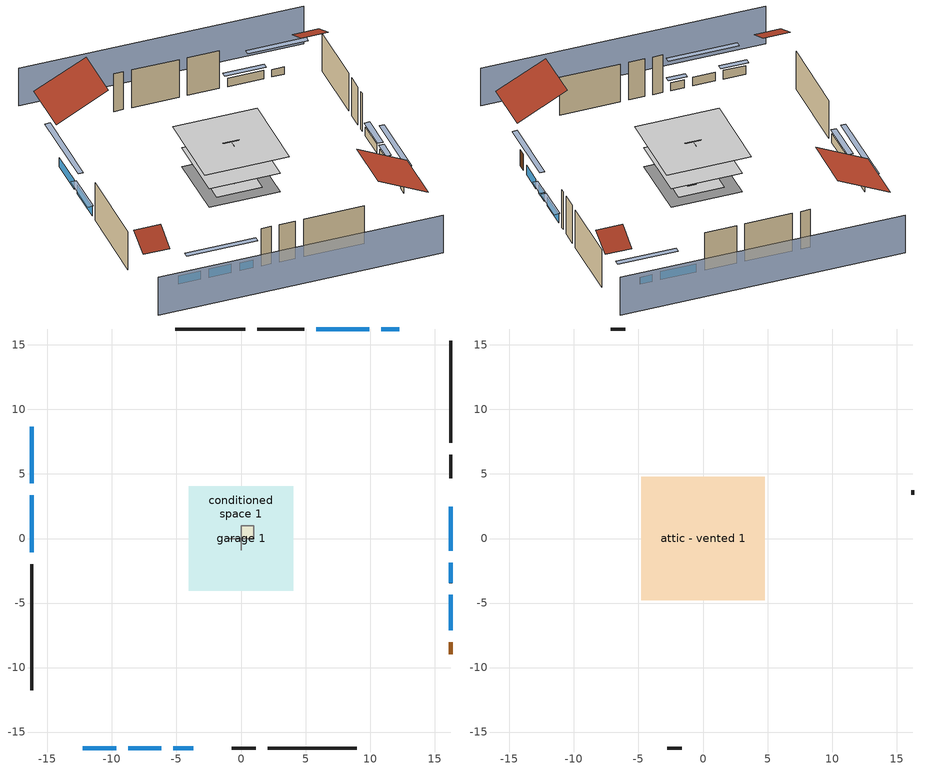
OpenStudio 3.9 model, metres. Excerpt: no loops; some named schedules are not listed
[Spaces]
garage 1
 floor foundation (Slab1 construction): -2.59,-2.59 -2.59,2.59 2.59,2.59 2.59,-2.59 z0
 wall outside (Wall1 construction): 4.9,16.24 1.24,16.24 z0:4.88
 wall outside (Wall2 construction): 16.24,4.66 16.24,6.49 z0:4.88
 wall outside (Wall12 construction): -0.7,-16.24 1.12,-16.24 z0:4.88
 wall to conditioned space 1 (Wall5 construction Reversed): 0,0.91 0,-0.91 z0:4.88
 wall to conditioned space 1 (Wall6 construction Reversed): -0.91,0 0.91,0 z0:4.88
conditioned space 1
 floor to garage 1 (Floor1 construction): -2.59,-2.59 -2.59,2.59 2.59,2.59 2.59,-2.59 z0
 floor foundation (Slab2 construction): -4.05,-4.05 -4.05,4.05 4.05,4.05 4.05,-4.05 z0
 floor adiabatic (AdiabaticFloorConstruction): -4.05,-4.05 -4.05,4.05 4.05,4.05 4.05,-4.05 z2.44
 wall outside (Wall3 construction): -16.24,-1.99 -16.24,-11.76 z0:4.88
 wall outside (Wall4 construction): 0.32,16.24 -5.11,16.24 z0:4.88
 wall outside (Wall7 construction): 16.24,7.42 16.24,15.31 z0:4.88
 wall outside (Wall8 construction): 2.05,-16.24 8.98,-16.24 z0:4.88
 wall outside (AdiabaticWallConstruction): -16.24,8.67 -16.24,4.27 / -16.24,3.34 -16.24,-1.06 z0:1.19; 12.25,16.24 10.87,16.24 z0:0.95; 9.95,16.24 5.83,16.24 z0:1.1; 16.24,-7.11 16.24,-4.38 z0:1.22; 16.24,-3.45 16.24,-1.86 z0:1.07; 16.24,-0.94 16.24,2.46 / -8.74,-16.24 -6.17,-16.24 / -12.25,-16.24 -9.67,-16.24 z0:1.13; -5.24,-16.24 -3.68,-16.24 z0:1.04
 wall outside (AdiabaticWallConstruction 1): 16.24,-8.96 16.24,-8.04 z0:2.03
 window (WindowConstruction): -16.24,8.67 -16.24,4.27 z0:1.19
 window (WindowConstruction 1): -16.24,3.34 -16.24,-1.06 z0:1.19
 window (WindowConstruction 2): 12.25,16.24 10.88,16.24 z0:0.94
 window (WindowConstruction 3): 9.95,16.24 5.83,16.24 z0:1.1
 window (WindowConstruction 4): 16.24,-7.11 16.24,-4.38 z0:1.22
 window (WindowConstruction 5): 16.24,-3.45 16.24,-1.86 z0:1.07
 window (WindowConstruction 6): 16.24,-0.93 16.24,2.46 z0:1.13
 window (WindowConstruction 7): -8.74,-16.24 -6.17,-16.24 z0:1.13
 window (WindowConstruction 8): -5.24,-16.24 -3.69,-16.24 z0:1.04
 window (WindowConstruction 9): -12.25,-16.24 -9.67,-16.24 z0:1.13
 door (Door): 16.24,-8.96 16.24,-8.04 z0:2.03
 ceiling adiabatic (AdiabaticFloorConstruction): 4.05,-4.05 4.05,4.05 -4.05,4.05 -4.05,-4.05 z2.44
central ac and furnace airloop ret air space
 floor adiabatic (AdiabaticConst): 0,0 0,1 1,1 1,0 z0
 wall adiabatic (AdiabaticConst): 0,1 0,0 1,0 1,1 0,1 z0:1
 ceiling adiabatic (AdiabaticConst): 1,0 1,1 0,1 0,0 z1
attic - vented 1
 floor to conditioned space 1 (Floor2 construction Reversed): -4.8,-4.8 -4.8,4.8 4.8,4.8 4.8,-4.8 z4.88
 wall outside (Wall9 construction): -6.04,16.24 -7.16,16.24 z0:4.88
 wall outside (Wall10 construction): -2.76,-16.24 -1.63,-16.24 z0:4.88
 wall outside (Wall11 construction): 16.24,3.39 16.24,3.73 z0:4.88
 roof outside (Roof1 construction): -16.24,9.6,4.88 -10.3,9.6,7.85 -10.3,16.24,7.85 -16.24,16.24,4.88
 roof outside (Roof2 construction): 13.18,16.24,4.88 13.18,13.5,6.24 16.24,13.5,6.24 16.24,16.24,4.88
 roof outside (Roof3 construction): -13.18,-16.24,4.88 -13.18,-13.5,6.24 -16.24,-13.5,6.24 -16.24,-16.24,4.88
 roof outside (Roof4 construction): 16.24,-9.89,4.88 10.56,-9.89,7.72 10.56,-16.24,7.72 16.24,-16.24,4.88
shading: -16.24,-20.81 16.24,-20.81 / 16.24,20.81 -16.24,20.81 z0:4.88; -16.24,1.53 -16.24,11.41 -16.85,11.41 -16.85,1.53 z3.93; -16.24,-1.37 -16.24,3.64 -16.85,3.64 -16.85,-1.37 z1.49; 8.13,16.24 14.99,16.24 14.99,16.85 8.13,16.85 z3.69; 5.53,16.24 10.25,16.24 10.25,16.85 5.53,16.85 z1.4; 16.24,-1.63 16.24,-9.86 16.85,-9.86 16.85,-1.63 z3.96; 16.24,-1.56 16.24,-3.75 16.85,-3.75 16.85,-1.56 z1.37; 16.24,2.76 16.24,-1.24 16.85,-1.24 16.85,2.76 z1.43; -3.42,-16.24 -11.49,-16.24 -11.49,-16.85 -3.42,-16.85 z3.87; -3.38,-16.24 -5.54,-16.24 -5.54,-16.85 -3.38,-16.85 z1.34; -9.37,-16.24 -12.56,-16.24 -12.56,-16.85 -9.37,-16.85 z1.43
[Site]
Portland Intl Arpt_OR: Latitude {deg}=45.59; Longitude {deg}=-122.6; Time Zone {hr}=-8; Elevation {m}=33; Terrain=Suburbs; Keep Site Location Information=Yes
[Site:GroundTemperature:Shallow]
10.2558, 8.96328, 8.85977, 9.47314, 11.9355, 14.3863, 16.5111, 17.8571, 17.9714, 16.8767, 14.8061, 12.4304
[Site:WaterMainsTemperature]
Calculation Method=Schedule; Temperature Schedule=mains temperature schedule
[Building]
Building 1
[Material] Roughness=Rough
Name | Thickness {m} | Conductivity {W/m-K} | Density {kg/m3} | Specific Heat {J/kg-K} | Thermal Absorptance | Solar Absorptance | Visible Absorptance
asphalt or fiberglass shingles | 0.00635 | 0.162714 | 1121.4 | 1465.45 | 0.9 | 0.85 | 0.85
roof rigid ins | 0.00281632 | 0.029427 | 32.04 | 1214.23 | 0.9 | 0.7 | 0.7
osb sheathing 0.5 in. | 0.0127 | 0.115458 | 512.64 | 1214.23 | 0.9 | 0.6 | 0.6
wood siding | 0.0254 | 0.102417 | 544.68 | 1172.36 | 0.9 | 0.85 | 0.85
osb sheathing 0.5 in. 1 | 0.0127 | 0.115458 | 512.64 | 1214.23 | 0.9 | 0.7 | 0.7
wall stud and cavity | 0.1397 | 0.727959 | 139.0536 | 1170.24 | 0.9 | 0.6 | 0.6
wall stud and cavity 1 | 0.1397 | 0.117713 | 139.0536 | 1170.24 | 0.9 | 0.7 | 0.7
gypsum board | 0.0127 | 0.160291 | 801 | 837.4 | 0.9 | 0.6 | 0.6
osb sheathing 0.5 in. 2; osb sheathing 0.5 in. 3 | 0.0127 | 0.115458 | 512.64 | 1214.23
wall stud and cavity 2 | 0.1397 | 0.103501 | 139.0536 | 1170.24 | 0.9 | 0.7 | 0.7
floor stud and cavity | 0.1397 | 0.923637 | 92.3553 | 1139.71 | 0.9 | 0.7 | 0.7
osb sheathing 0.75 in. | 0.01905 | 0.115458 | 512.64 | 1214.23 | 0.9 | 0.7 | 0.7
floor covering | 0.0127 | 0.0433444 | 54.468 | 1339.84 | 0.9 | 0.6 | 0.6
ceiling loosefill ins | 0.254 | 0.0480833 | 16.02 | 1046.75 | 0.9 | 0.7 | 0.7
ceiling stud and cavity | 0.1397 | 0.104117 | 65.682 | 1177.47 | 0.9 | 0.7 | 0.7
concrete 4.0 in. | 0.1016 | 1.803125 | 2242.8 | 837.4 | 0.9 | 0.7 | 0.7
floor covering 1 | 0.0127 | 0.0450781 | 54.468 | 1339.84 | 0.9 | 0.9 | 0.9
wood siding 1; wood siding 2 | 0.0254 | 0.102417 | 544.68 | 1172.36
wall rigid ins; floor rigid ins | 0.512978 | 0.029427 | 32.04 | 1214.23 | 0.9 | 0.7 | 0.7
wall stud and cavity 3 | 0.0889 | 0.380278 | 52.3479 | 1209.89 | 0.9 | 0.7 | 0.7
door material | 0.04445 | 0.0612267 | 512.64 | 1214.23 | 0.9 | 0.7 | 0.7
floor stud and cavity 1 | 0.1397 | 1.75129 | 37.0049 | 1207.88 | 0.9 | 0.7 | 0.7
wall stud and cavity 4 | 0.0889 | 0.391764 | 83.0341 | 1211.67 | 0.9 | 0.7 | 0.7
furniture material conditioned space 1; furniture material garage 1 | 0.1524 | 0.115458 | 640.8 | 1214.23 | 0.9 | 0.6 | 0.6
[Construction]
Roof1 construction; Roof2 construction; Roof3 construction; Roof4 construction: asphalt or fiberglass shingles, roof rigid ins, osb sheathing 0.5 in.
Wall1 construction; Wall2 construction: wood siding, osb sheathing 0.5 in. 1, wall stud and cavity
Wall3 construction; Wall4 construction: wood siding, osb sheathing 0.5 in. 1, wall stud and cavity 1, gypsum board
Wall5 construction Reversed: gypsum board, wall stud and cavity 2, osb sheathing 0.5 in. 2
Wall6 construction Reversed: gypsum board, wall stud and cavity 2, osb sheathing 0.5 in. 3
Wall7 construction; Wall8 construction: wood siding, osb sheathing 0.5 in. 2, wall stud and cavity 1, gypsum board
Wall9 construction; Wall10 construction; Wall11 construction; Wall12 construction: wood siding, osb sheathing 0.5 in. 2, wall stud and cavity
Floor1 construction: floor stud and cavity, osb sheathing 0.75 in., floor covering
Floor2 construction Reversed: gypsum board, ceiling stud and cavity, ceiling loosefill ins
Slab1 construction: concrete 4.0 in.
Slab2 construction: concrete 4.0 in., floor covering 1
WindowConstruction; WindowConstruction 1; WindowConstruction 2; WindowConstruction 3; WindowConstruction 4; WindowConstruction 5; WindowConstruction 6; WindowConstruction 7; WindowConstruction 8; WindowConstruction 9: WindowMaterial
AdiabaticWallConstruction: wood siding 1, wall rigid ins, wall stud and cavity 3, gypsum board
Door: door material
AdiabaticWallConstruction 1: wood siding 2, wall rigid ins, wall stud and cavity 3, gypsum board
AdiabaticFloorConstruction: floor stud and cavity 1, floor rigid ins, osb sheathing 0.75 in., floor covering
PartitionWallConstruction: gypsum board, wall stud and cavity 4, gypsum board
furniture construction conditioned space 1: furniture material conditioned space 1
furniture construction garage 1: furniture material garage 1
AdiabaticConst: Adiabatic
[WindowMaterial:SimpleGlazingSystem]
WindowMaterial: U-Factor {W/m2-K}=2.78222; Solar Heat Gain Coefficient=0.56
[Material:NoMass]
Adiabatic: Roughness=Rough; Thermal Resistance {m2-K/W}=176.1
[ThermalZone] Multiplier=1; Use Ideal Air Loads=No
Name | Volume {m3} | Thermostat
conditioned space | 384.656 | conditioned space temperature setpoint
attic - vented | 66.0439
garage | 65.242
central ac and furnace airloop ret air zone | 1
[Sizing:Zone] Zone Cooling Design Supply Air Temperature Input Method=SupplyAirTemperature; Zone Cooling Design Supply Air Temperature {C}=14; Zone Cooling Design Supply Air Temperature Difference {deltaC}=11.11; Zone Heating Design Supply Air Temperature Input Method=SupplyAirTemperature; Zone Heating Design Supply Air Temperature {C}=40; Zone Heating Design Supply Air Temperature Difference {deltaC}=11.11; Zone Cooling Design Supply Air Humidity Ratio {kg-H2O/kg-air}=0.0085; Zone Heating Design Supply Air Humidity Ratio {kg-H2O/kg-air}=0.008; Cooling Design Air Flow Method=DesignDay; Heating Design Air Flow Method=DesignDay; Account for Dedicated Outdoor Air System=No; Dedicated Outdoor Air System Control Strategy=NeutralSupplyAir; Dedicated Outdoor Air Low Setpoint Temperature for Design {C}=autosize; Dedicated Outdoor Air High Setpoint Temperature for Design {C}=autosize; Zone Load Sizing Method=Sensible Load Only No Latent Load; Zone Latent Cooling Design Supply Air Humidity Ratio Input Method=HumidityRatioDifference; Zone Cooling Design Supply Air Humidity Ratio Difference {kgWater/kgDryAir}=0.005; Zone Latent Heating Design Supply Air Humidity Ratio Input Method=HumidityRatioDifference; Zone Humidification Design Supply Air Humidity Ratio Difference {kgWater/kgDryAir}=0.005; Sizing Option=Coincident
attic - vented; garage; central ac and furnace airloop ret air zone
[Space]
Name | Thermal Zone | Volume {m3}
conditioned space 1 | conditioned space | 384.656
attic - vented 1 | attic - vented | 66.0439
garage 1 | garage | 65.242
central ac and furnace airloop ret air space | central ac and furnace airloop ret air zone
[ThermostatSetpoint:DualSetpoint]
conditioned space temperature setpoint: Heating Setpoint Temperature Schedule=heating setpoint; Cooling Setpoint Temperature Schedule=cooling setpoint; Temperature Difference Between Cutout And Setpoint {deltaC}=0
[Foundation:Kiva] Wall Height Above Grade {m}=0.1016; Wall Depth Below Slab {m}=0.2032
Name | Initial Indoor Air Temperature {C}
Foundation Kiva 1 | 13.4258
Foundation Kiva 2 | 18.3333
[Foundation:Kiva:Settings]
Soil Conductivity {W/m-K}=1.9041; Soil Density {kg/m3}=1842.3; Soil Specific Heat {J/kg-K}=418.7; Ground Solar Absorptivity=0.9; Ground Thermal Absorptivity=0.9; Ground Surface Roughness {m}=0.03; Far-Field Width {m}=40; Deep-Ground Boundary Condition=ZeroFlux; Deep-Ground Depth {m}=40; Minimum Cell Dimension {m}=0.2; Maximum Cell Growth Coefficient=3; Simulation Timestep=Timestep
[SurfaceProperty:ExposedFoundationPerimeter] Exposed Perimeter Calculation Method=TotalExposedPerimeter
Name | Total Exposed Perimeter {m}
Slab1 | 14.6304
Slab2 | 29.74848
[SurfaceProperty:IncidentSolarMultiplier] Incident Solar Multiplier=1; Incident Solar Multiplier Schedule=trans schedule winter=0.85 summer=0.7
Window1; Window2; Window3; Window4; Window5; Window6; Window7; Window8; Window9; Window10
[InternalMass:Definition] Design Level Calculation Method=SurfaceArea
Name | Construction | Surface Area {m2}
partition wall mass | PartitionWallConstruction | 157.749
furniture mass conditioned space 1 | furniture construction conditioned space 1 | 63.09974
furniture mass garage 1 | furniture construction garage 1 | 2.67561
[InternalMass] Multiplier=1
Name | Internal Mass Definition | Space or SpaceType
partition wall mass | partition wall mass | conditioned space 1
furniture mass conditioned space 1 | furniture mass conditioned space 1 | conditioned space 1
furniture mass garage 1 | furniture mass garage 1 | garage 1
[Fan:SystemModel]
central ac and furnace supply fan: Availability Schedule=Always On Discrete; Design Maximum Air Flow Rate {m3/s}=0.569641; Speed Control Method=Discrete; Electric Power Minimum Flow Rate Fraction=0.2; Design Pressure Rise {Pa}=500; Motor Efficiency=1; Motor In Air Stream Fraction=1; Design Electric Power Consumption {W}=autosize; Design Power Sizing Method=PowerPerFlow; Electric Power Per Unit Flow Rate {W/(m3/s)}=794.58; Electric Power Per Unit Flow Rate Per Unit Pressure {W-s/m3-Pa}=1.66667; Fan Total Efficiency=0.7; Motor Loss Radiative Fraction=0; Speed Flow Fraction 1=0.8343; Speed Electric Power Fraction 1=0.58072; Speed Flow Fraction 2=1; Speed Electric Power Fraction 2=1
[EnergyManagementSystem:Sensor]
Name | Output Variable or Output Meter Index Key | Output Variable or Output Meter
central_ac_and_furnace_supply_fan_s; central_ac_and_furnace_supply_fan_s_1 | central ac and furnace supply fan | Fan Electricity Energy
water_heater_amb_temp | garage | Zone Mean Air Temperature
water_heater_amb_rh | garage | Zone Air Relative Humidity
water_heater_T_set | water heater setpoint | Schedule Value
out_pb_s |  | Site Outdoor Air Barometric Pressure
out_wt_s |  | Site Outdoor Air Humidity Ratio
site_vw_s |  | Site Wind Speed
hvac_availability_schedule_s | hvac availability schedule | Schedule Value
cool_season | cooling season schedule | Schedule Value
central_ac_and_furnace_airloop_Fan_RTF_s | central ac and furnace supply fan | Fan Runtime Fraction Speed 1
central_ac_and_furnace_airloop_Fan_RTF_s_1 | central ac and furnace supply fan | Fan Runtime Fraction Speed 2
central_ac_and_furnace_airloop_AH_MFR_s | Node 6 | System Node Mass Flow Rate
central_ac_and_furnace_airloop_AH_VFR_s | Node 6 | System Node Current Density Volume Flow Rate
central_ac_and_furnace_airloop_AH_Tout_s | Node 6 | System Node Temperature
central_ac_and_furnace_airloop_AH_Wout_s | Node 6 | System Node Humidity Ratio
central_ac_and_furnace_airloop_RA_T_s | Node 9 | System Node Temperature
central_ac_and_furnace_airloop_Ra_W_s | Node 9 | System Node Humidity Ratio
central_ac_and_furnace_airloop_0_DZ_T_s | attic - vented | Zone Air Temperature
central_ac_and_furnace_airloop_0_DZ_W_s | attic - vented | Zone Mean Air Humidity Ratio
natural_vent_s | natural vent schedule | Schedule Value
htg_sp_s | heating setpoint | Schedule Value
clg_sp_s | cooling setpoint | Schedule Value
mech_vent_range_fan_0_sch_s | mech vent range fan 0 schedule | Schedule Value
mech_vent_bath_fan_0_sch_s | mech vent bath fan 0 schedule | Schedule Value
clothes_dryer_exhaust_0_sch_s | clothes_dryer | Schedule Value
htg_load_cond |  | Heating:EnergyTransfer:Zone:CONDITIONED SPACE
clg_load_cond |  | Cooling:EnergyTransfer:Zone:CONDITIONED SPACE
htg_load_duct |  | Heating:EnergyTransfer:Zone:CENTRAL AC AND FURNACE AIRLOOP RET AIR ZONE
clg_load_duct |  | Cooling:EnergyTransfer:Zone:CENTRAL AC AND FURNACE AIRLOOP RET AIR ZONE
s_conv | Floor1 | Surface Inside Face Convection Heat Gain Energy
s_ig | Floor1 | Surface Inside Face Internal Gains Radiation Heat Gain Energy
s_sol | Floor1 | Surface Inside Face Solar Radiation Heat Gain Energy
s_lgt | Floor1 | Surface Inside Face Lights Radiation Heat Gain Energy
s_surf | Floor1 | Surface Inside Face Net Surface Thermal Radiation Heat Gain Energy
s_conv_1 | Floor2 | Surface Inside Face Convection Heat Gain Energy
s_ig_1 | Floor2 | Surface Inside Face Internal Gains Radiation Heat Gain Energy
s_sol_1 | Floor2 | Surface Inside Face Solar Radiation Heat Gain Energy
s_lgt_1 | Floor2 | Surface Inside Face Lights Radiation Heat Gain Energy
s_surf_1 | Floor2 | Surface Inside Face Net Surface Thermal Radiation Heat Gain Energy
s_conv_2 | inferred conditioned ceiling | Surface Inside Face Convection Heat Gain Energy
s_ig_2 | inferred conditioned ceiling | Surface Inside Face Internal Gains Radiation Heat Gain Energy
s_sol_2 | inferred conditioned ceiling | Surface Inside Face Solar Radiation Heat Gain Energy
s_lgt_2 | inferred conditioned ceiling | Surface Inside Face Lights Radiation Heat Gain Energy
s_surf_2 | inferred conditioned ceiling | Surface Inside Face Net Surface Thermal Radiation Heat Gain Energy
s_conv_3 | inferred conditioned floor | Surface Inside Face Convection Heat Gain Energy
s_ig_3 | inferred conditioned floor | Surface Inside Face Internal Gains Radiation Heat Gain Energy
s_sol_3 | inferred conditioned floor | Surface Inside Face Solar Radiation Heat Gain Energy
s_lgt_3 | inferred conditioned floor | Surface Inside Face Lights Radiation Heat Gain Energy
[OtherEquipment:Definition] Design Level Calculation Method=EquipmentLevel
Name | Design Level {W} | Fraction Latent | Fraction Radiant | Fraction Lost
water heater sens; central ac and furnace airloop_0 SupSensLkToCond; central ac and furnace airloop_0 SupCondToLv; central ac and furnace airloop_0 RetCondToRP; central ac and furnace airloop_0 RetSensLkToRP; central ac and furnace airloop_0 SupCondToDZ; central ac and furnace airloop_0 RetCondToDZ; central ac and furnace airloop_0 SupSensLkToDZ; mech vent house fan sensible load | 0 | 0 | 0 | 0
water heater lat; central ac and furnace airloop_0 SupLatLkToCond; central ac and furnace airloop_0 RetLatLkToRP; central ac and furnace airloop_0 SupLatLkToDZ; mech vent house fan latent load | 0 | 1 | 0 | 0
water heater energy adjustment1 | 0.01 | 0 | 0 | 1
clothes dryer 2 | 5959.4 | 0.015 | 0.081 | 0.85
cooking range 2 | 0 | 0.08 | 0.432 | 0.2
general water use sensible | -43.4886 | 0 | 0.6 | 0
general water use latent | 44.1266 | 1 | 0 | 0
[OtherEquipment]
Name | Other Equipment Definition | Space or SpaceType | Schedule | Fuel Type
water heater sens | water heater sens | garage 1 | Always On Discrete
water heater lat | water heater lat | garage 1 | Always On Discrete
water heater energy adjustment1 | water heater energy adjustment1 | garage 1 | Always On Discrete | Electricity
clothes dryer 1 | clothes dryer 2 | conditioned space 1 | clothes_dryer | NaturalGas
cooking range 1 | cooking range 2 | conditioned space 1 | cooking_range | Electricity
general water use sensible | general water use sensible | conditioned space 1 | general water use schedule
general water use latent | general water use latent | conditioned space 1 | general water use schedule
central ac and furnace airloop_0 SupSensLkToCond | central ac and furnace airloop_0 SupSensLkToCond | conditioned space 1 | Always On Discrete
central ac and furnace airloop_0 SupLatLkToCond | central ac and furnace airloop_0 SupLatLkToCond | conditioned space 1 | Always On Discrete
central ac and furnace airloop_0 SupCondToLv | central ac and furnace airloop_0 SupCondToLv | conditioned space 1 | Always On Discrete
central ac and furnace airloop_0 RetCondToRP | central ac and furnace airloop_0 RetCondToRP | central ac and furnace airloop ret air space | Always On Discrete
central ac and furnace airloop_0 RetSensLkToRP | central ac and furnace airloop_0 RetSensLkToRP | central ac and furnace airloop ret air space | Always On Discrete
central ac and furnace airloop_0 RetLatLkToRP | central ac and furnace airloop_0 RetLatLkToRP | central ac and furnace airloop ret air space | Always On Discrete
central ac and furnace airloop_0 SupCondToDZ | central ac and furnace airloop_0 SupCondToDZ | attic - vented 1 | Always On Discrete
central ac and furnace airloop_0 RetCondToDZ | central ac and furnace airloop_0 RetCondToDZ | attic - vented 1 | Always On Discrete
central ac and furnace airloop_0 SupSensLkToDZ | central ac and furnace airloop_0 SupSensLkToDZ | attic - vented 1 | Always On Discrete
central ac and furnace airloop_0 SupLatLkToDZ | central ac and furnace airloop_0 SupLatLkToDZ | attic - vented 1 | Always On Discrete
mech vent house fan sensible load | mech vent house fan sensible load | conditioned space 1 | Always On Discrete
mech vent house fan latent load | mech vent house fan latent load | conditioned space 1 | Always On Discrete
[ElectricEquipment:Definition] Design Level Calculation Method=EquipmentLevel
Name | Design Level {W} | Fraction Latent | Fraction Radiant | Fraction Lost
clothes washer | 320.114 | 0.03 | 0.162 | 0.7
clothes dryer | 448.576 | 0.015 | 0.081 | 0.85
fridge | 46.9578 | 0 | 0.6 | 0
freezer | 194.914 | 0 | 0.6 | 0
cooking range | 1230.91 | 0.08 | 0.432 | 0.2
misc tv | 200.274 | 0 | 0.6 | 0
misc plug loads | 160.82 | 0.021 | 0.558 | 0.049
misc permanent spa heater | 341.201 | 0 | 0 | 1
misc permanent spa pump | 356.813 | 0 | 0 | 1
whole house fan; mech vent house fan | 0 | 0 | 0 | 1
mech vent house fan cfis | 0 | 0 | 0 | 0
mech vent range fan 0; mech vent bath fan 0 | 30 | 0 | 0 | 1
[ElectricEquipment]
Name | Electric Equipment Definition | Space or SpaceType | Schedule
clothes washer | clothes washer | conditioned space 1 | clothes_washer
clothes dryer | clothes dryer | conditioned space 1 | clothes_dryer
fridge | fridge | conditioned space 1 | fridge schedule
freezer | freezer | garage 1 | freezer schedule
cooking range | cooking range | conditioned space 1 | cooking_range
misc tv | misc tv | conditioned space 1 | plug_loads_tv
misc plug loads | misc plug loads | conditioned space 1 | plug_loads_other
misc permanent spa heater | misc permanent spa heater | conditioned space 1 | misc permanent spa heater schedule
misc permanent spa pump | misc permanent spa pump | conditioned space 1 | misc permanent spa pump schedule
whole house fan | whole house fan | conditioned space 1 | Always On Discrete
mech vent house fan | mech vent house fan | conditioned space 1 | mech vent house fan schedule
mech vent house fan cfis | mech vent house fan cfis | conditioned space 1 | mech vent house fan cfis schedule
mech vent range fan 0 | mech vent range fan 0 | conditioned space 1 | mech vent range fan 0 schedule
mech vent bath fan 0 | mech vent bath fan 0 | conditioned space 1 | mech vent bath fan 0 schedule
[WaterUse:Equipment:Definition]
clothes washer: Peak Flow Rate {m3/s}=1.15998e-05
[Lights:Definition] Design Level Calculation Method=LightingLevel; Fraction Radiant=0.6; Fraction Visible=0.2; Return Air Fraction=0
Name | Lighting Level {W}
interior lighting | 251.894
garage lighting | 8.83085
[Lights] Fraction Replaceable=1
Name | Lights Definition | Space or SpaceType | Schedule
interior lighting | interior lighting | conditioned space 1 | lighting_interior
garage lighting | garage lighting | garage 1 | lighting_garage
[Exterior:Lights:Definition]
exterior lighting: Design Level {W}=7.09205
[Exterior:Lights]
exterior lighting: Exterior Lights Definition=exterior lighting; Schedule=exterior lighting schedule
[People:Definition]
occupants: Number of People Calculation Method=People; Number of People {people}=2; Fraction Radiant=0.314171; Sensible Heat Fraction=0.56303; Carbon Dioxide Generation Rate {m3/s-W}=0; Enable ASHRAE 55 Comfort Warnings=No; Mean Radiant Temperature Calculation Type=EnclosureAveraged
[People]
occupants: People Definition=occupants; Space or SpaceType=conditioned space 1; Number of People Schedule=occupants; Activity Level Schedule=occupants activity schedule; Multiplier=1
[ZoneMixing] Schedule=Always On Continuous; Design Flow Rate Calculation Method=Flow/Zone; Design Flow Rate {m3/s}=0
Name | Zone or Space | Source Zone or Space
central ac and furnace airloop_0 ZoneMixDZToCond mix | conditioned space | attic - vented
central ac and furnace airloop_0 ZoneMixCondToDZ mix; whole house fan mix | attic - vented | conditioned space
[SpaceInfiltration:DesignFlowRate] Schedule=Always On Discrete; Design Flow Rate Calculation Method=Flow/Space; Design Flow Rate {m3/s}=0
Name | Space or SpaceType
natural vent flow; whole house fan flow; infil flow | conditioned space 1
attic_vented 1 duct leakage imbalance infil flow | attic - vented 1
[SpaceInfiltration:EffectiveLeakageArea] Schedule=Always On Discrete
Name | Space or SpaceType | Effective Air Leakage Area {cm2} | Stack Coefficient | Wind Coefficient
infil garage 1 | garage 1 | 339.796 | 0.000129147 | 4.38083e-05
infil attic - vented 1 | attic - vented 1 | 3074.78 | 0.000149348 | 4.14799e-05
